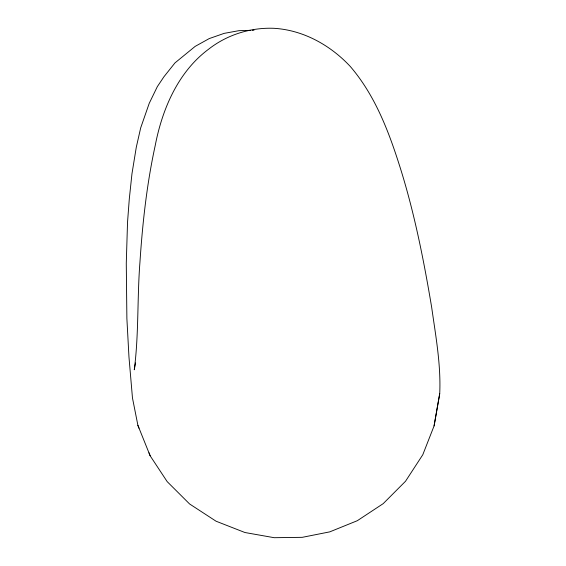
<?xml version="1.0" encoding="UTF-8"?>
<svg xmlns="http://www.w3.org/2000/svg" width="566" height="566" viewBox="0 0 566 566"><rect width="100%" height="100%" fill="white"/><g stroke="black" fill="none" stroke-linecap="round" stroke-linejoin="round"><path stroke-width="0.85" d="M135.486 362.912L134.276 369.775C138.903 334.046 137.135 297.843 139.965 261.959C142.547 222.834 146.877 183.724 155.247 145.384C162.265 109.033 178.099 71.882 208.606 49.2C227.044 34.767 250.497 27.401 273.873 28.3C303.263 30.019 330.494 45.238 350.333 66.526C375.852 96.277 389.592 133.661 401.103 170.571C414.913 215.278 423.962 261.294 431.681 307.388C435.714 335.999 441.02 364.61 439.725 393.646L434.08 425.915L422.781 454.753L405.518 481.256L383.189 503.655L357.323 520.699L329.766 531.863L302.244 537.332L274.192 537.7L244.915 532.514L216.078 521.222L189.575 503.952L167.175 481.616L150.131 455.757L137.899 425.342L132.465 397.933L128.963 356.962L126.883 318.531L126.275 263.289L127.527 222.346L129.289 199.006L131.963 173.776L136.293 147.224L140.679 127.895L149.219 103.352L157.32 86.655L163.935 76.764L174.979 62.897L195.178 46.37L209.257 38.573L224.164 33.366L238.972 30.67L250.462 30.331M434.08 425.915L439.725 393.646M252.224 30.281L253.993 30.231M149.007 452.8L150.131 455.757M137.899 425.342L138.974 428.186"/></g></svg>
